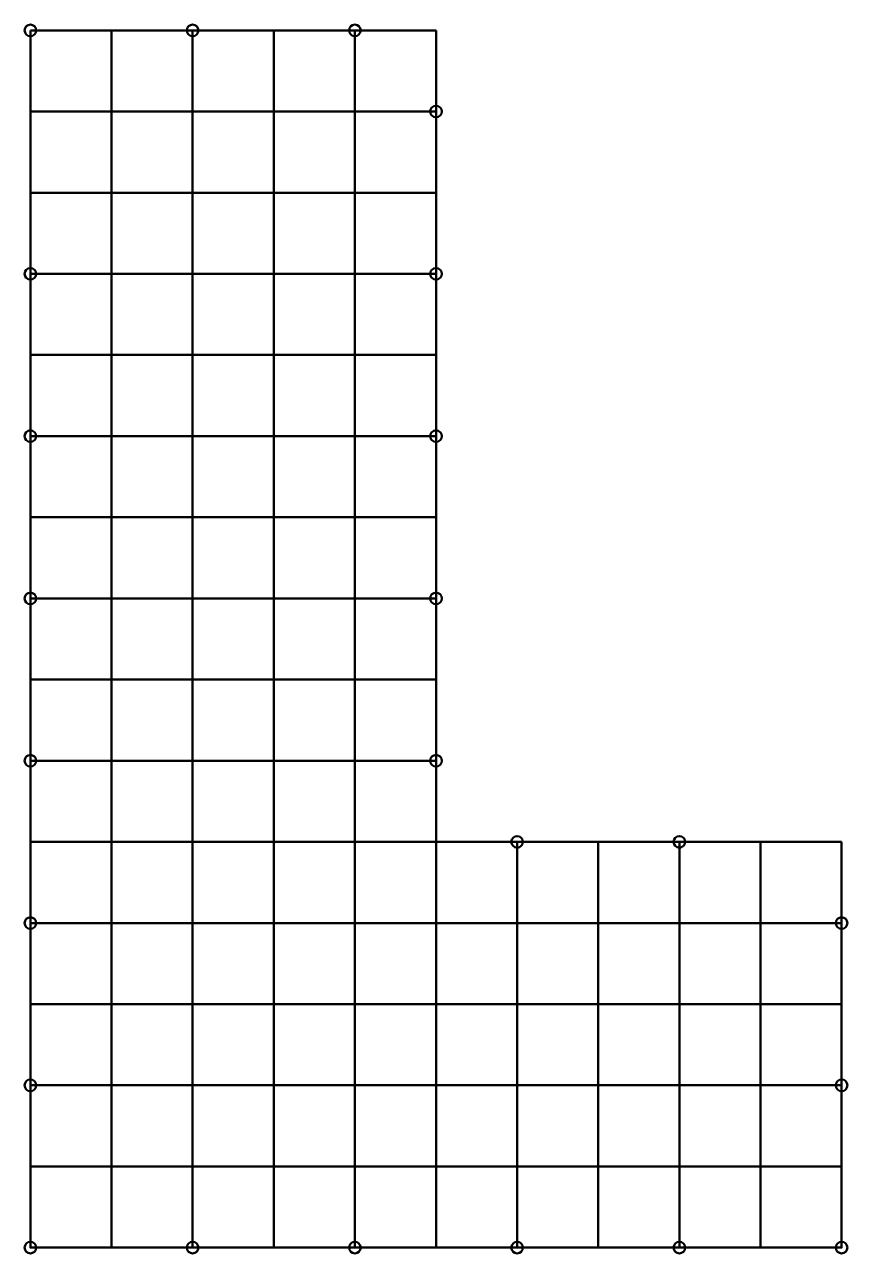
# Model space of a CAD drawing. Header units: inches. Extents: x -500 to 70500, y -500 to 105500.
import ezdxf

# ---------------------------------------------------------------- set-up
doc = ezdxf.new("R2010")
doc.units = ezdxf.units.IN
doc.header["$MEASUREMENT"] = 0
doc.linetypes.add('CONTINOUS', pattern=[0])
doc.layers.add('Grounding', color=30, linetype='CONTINOUS', lineweight=50)

msp = doc.modelspace()

# ---------------------------------------------------------------- linework, layer by layer
at = {"layer": 'Grounding'}
for p, q in [((35000, 105000), (0, 105000)), ((7000, 105000), (7000, 0)), ((14000, 105000), (14000, 0)), ((21000, 105000), (21000, 0)), ((28000, 105000), (28000, 0)), ((35000, 105000), (35000, 0)), ((35000, 98000), (0, 98000)), ((35000, 91000), (0, 91000)), ((35000, 84000), (0, 84000)), ((35000, 77000), (0, 77000)), ((35000, 70000), (0, 70000)), ((35000, 63000), (0, 63000)), ((35000, 56000), (0, 56000)), ((35000, 49000), (0, 49000)), ((35000, 42000), (0, 42000)), ((70000, 35000), (0, 35000)), ((42000, 35000), (42000, 0)), ((49000, 35000), (49000, 0)), ((56000, 35000), (56000, 0)), ((63000, 0), (63000, 35000)), ((70000, 28000), (0, 28000)), ((70000, 21000), (0, 21000)), ((70000, 14000), (0, 14000)), ((0, 7000), (70000, 7000))]:
    msp.add_line(p, q, dxfattribs=at)
msp.add_lwpolyline([(0, 105000), (0, 0), (70000, 0), (70000, 35000)], dxfattribs=at)
for centre in [(0, 105000), (14000, 105000), (28000, 105000), (35000, 98000), (0, 84000), (35000, 84000), (0, 70000), (35000, 70000), (0, 56000), (35000, 56000), (0, 42000), (35000, 42000), (42000, 35000), (56000, 35000), (0, 28000), (70000, 28000), (0, 14000), (70000, 14000), (0, 0), (14000, 0), (28000, 0), (42000, 0), (56000, 0), (70000, 0)]:
    msp.add_circle(centre, 500, dxfattribs=at)

doc.saveas('drawing.dxf')
